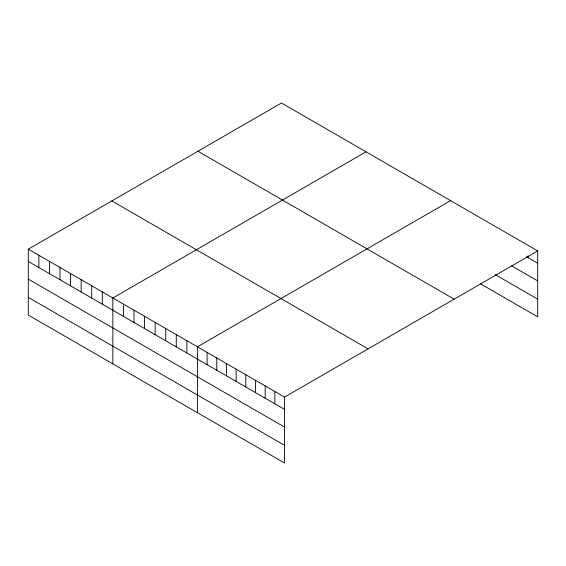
<?xml version="1.0" encoding="UTF-8"?>
<svg xmlns="http://www.w3.org/2000/svg" width="566" height="566" viewBox="0 0 566 566"><rect width="100%" height="100%" fill="white"/><g stroke="black" fill="none" stroke-linecap="round" stroke-linejoin="round"><path stroke-width="0.85" d="M28.3 249.167L284.535 397.099L284.535 462.995L28.3 315.064L28.3 249.167L281.465 103.005L537.7 250.936L537.7 316.833L480.364 283.736M366.018 151.822L112.86 297.985L112.86 363.881M450.578 200.64L197.414 346.802L197.414 412.699M284.535 397.099L537.7 250.936M526.529 256.766L537.7 263.218M511.636 265.864L537.7 280.913M495.257 274.637L537.7 299.138M197.916 151.235L454.158 299.173M111.842 200.93L368.084 348.868M28.3 261.442L284.535 409.381M28.3 279.137L284.535 427.075M28.3 297.369L284.535 445.3M528.021 255.874L528.021 257.629M274.857 391.516L274.857 403.791M265.178 385.927L265.178 398.202M255.499 380.338L255.499 392.613M245.814 374.749L245.814 387.024M236.135 369.159L236.135 381.434M226.457 363.57L226.457 375.845M216.778 357.981L216.778 370.256M207.099 352.392L207.099 364.667M186.844 340.704L186.844 352.979M176.274 334.598L176.274 346.873M165.704 328.499L165.704 340.774M155.141 322.394L155.141 334.669M144.571 316.288L144.571 328.57M134.001 310.189L134.001 322.464M123.43 304.084L123.43 316.366M102.29 291.879L102.29 304.161M91.72 285.78L91.72 298.056M81.15 279.675L81.15 291.95M70.58 273.576L70.58 285.851M60.01 267.47L60.01 279.745M49.44 261.372L49.44 273.647M38.87 255.266L38.87 267.541"/></g></svg>
